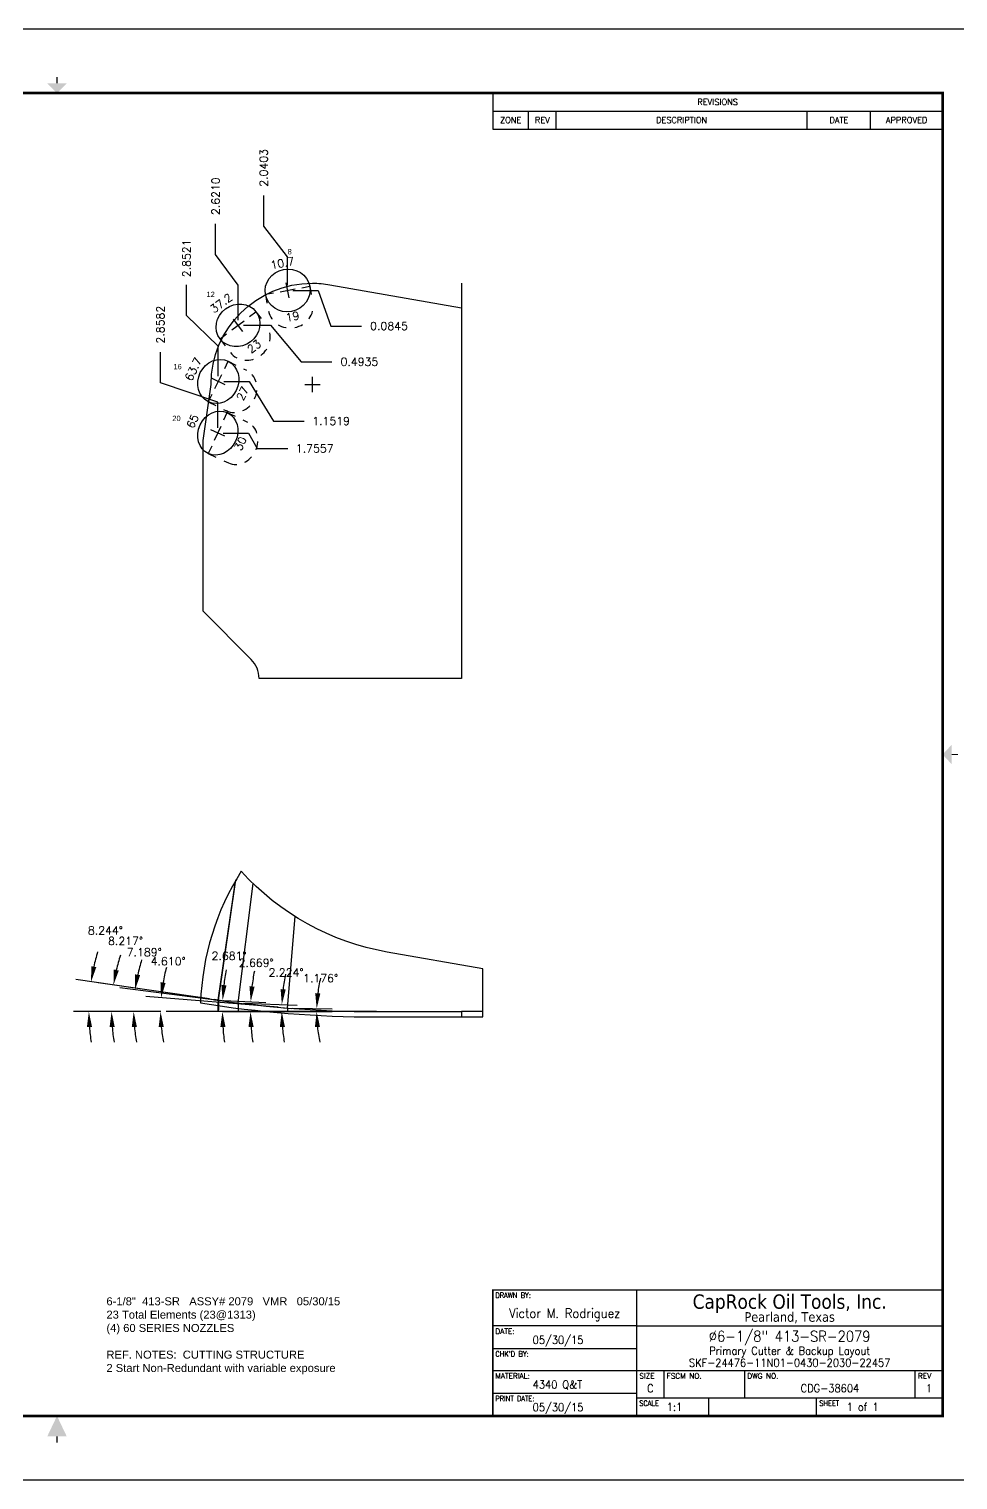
# Model space of a CAD drawing. Header units: inches. Extents: x 2.6 to 46.6, y -13.6 to 3.4.
# Drawn here: x 13.32 to 24.2, y -13.56 to 3.44 of the extents above; entities that cross this region are included whole.
import ezdxf
from ezdxf.enums import TextEntityAlignment as Align

# ---------------------------------------------------------------- set-up
doc = ezdxf.new("R2010")
doc.units = ezdxf.units.IN
doc.header["$MEASUREMENT"] = 0
doc.header["$PDMODE"] = 35
doc.linetypes.add('CENTER', pattern=[2, 1.25, -0.25, 0.25, -0.25])
doc.linetypes.add('HIDDEN2', pattern=[0.1875, 0.125, -0.0625])
doc.layers.get('Defpoints').update_dxf_attribs({"color": 10})
doc.layers.add('Blade 2', color=7, linetype='Continuous', true_color=0xcccc00)
for name, color, linetype in [('Cline', 5, 'CENTER'), ('Dims', 4, 'Continuous'), ('Text', 3, 'Continuous'), ('Title Block', 7, 'Continuous')]:
    doc.layers.add(name, color=color, linetype=linetype)
doc.styles.add('Block', font='tahoma.ttf')
doc.styles.add('RomanD', font='romand.shx')
doc.styles.add('RomanS', font='romans')
doc.styles.get("Standard").update_dxf_attribs({"font": 'arial.ttf'})
doc.dimstyles.get("Standard").update_dxf_attribs({"dimtxt": 0.09375, "dimasz": 0.18, "dimexe": 0.18, "dimexo": 0.0625, "dimgap": 0.09, "dimtad": 0, "dimtih": 1, "dimtoh": 1, "dimdec": 4, "dimzin": 0, "dimdsep": 46, "dimtxsty": 'RomanS', "dimcen": 0.09, "dimadec": 3, "dimazin": 0, "dimtfac": 1, "dimtdec": 4, "dimtofl": 0, "dimtmove": 0, "dimatfit": 3, "dimfxl": 1, "dimtolj": 1, "dimtzin": 0, "dimarcsym": 0})

# ---------------------------------------------------------------- blocks, each defined once
blk = doc.blocks.new('COT_Cblock')
at = {"layer": 'Title Block'}
for p, q in [((16.107, 16.25), (16.107, 15.828)), ((16.107, 16.039), (21.38, 16.039)), ((16.528, 15.828), (16.528, 16.039)), ((16.849, 15.828), (16.849, 16.039)), ((19.794, 15.828), (19.794, 16.039)), ((20.536, 15.828), (20.536, 16.039)), ((16.107, 15.828), (21.38, 15.828)), ((17.794, 1.805), (16.107, 1.805)), ((16.107, 1.539), (17.794, 1.539)), ((16.107, 1.282), (21.38, 1.282)), ((18.115, 0.961), (18.115, 1.282)), ((19.06, 0.961), (19.06, 1.282)), ((21.059, 0.961), (21.059, 1.282)), ((16.107, 1.016), (17.794, 1.016)), ((17.794, 0.961), (21.38, 0.961)), ((18.638, 0.75), (18.638, 0.961)), ((19.903, 0.75), (19.903, 0.961))]:
    blk.add_line(p, q, dxfattribs=at)
at = {"layer": 'Title Block', "color": 8}
blk.add_lwpolyline([(0, 0), (22, 0), (22, 17), (0, 17)], close=True, dxfattribs=at)
at = {"layer": 'Title Block'}
for points, const_width in [([(11, 16.438), (11, 16.363)], 0.015), ([(21.56, 8.5), (21.485, 8.5)], 0.015), ([(16.107, 0.75), (16.107, 2.227), (21.38, 2.227)], 0.0169), ([(17.794, 0.75), (17.794, 2.227)], 0.0169), ([(17.794, 1.805), (21.38, 1.805)], 0.0169), ([(11, 0.438), (11, 0.513)], 0.015)]:
    blk.add_lwpolyline(points, dxfattribs=dict(at, const_width=const_width))
at = {"layer": 'Title Block', "const_width": 0.03}
blk.add_lwpolyline([(21.38, 16.25), (0.62, 16.25), (0.62, 0.75), (21.38, 0.75)], close=True, dxfattribs=at)
at = {"layer": 'Title Block'}
for points in [[(10.887, 16.363), (11.113, 16.363), (11, 16.25)], [(21.485, 8.387), (21.485, 8.613), (21.38, 8.5)], [(10.887, 0.513), (11.113, 0.513), (11, 0.75)]]:
    blk.add_solid(points, dxfattribs=at)
at = {"layer": 'Text', "style": 'RomanS', "width": 0.9}
blk.add_text('C', height=0.094, dxfattribs=at).set_placement((17.954, 1.121), align=Align.TOP_CENTER)
at = {"layer": 'Text', "width": 0.9, "flags": 8}
for tag, height, style, p in [('DRAWN', 0.11, 'RomanS', (16.95, 1.953)), ('TITL1', 0.125, 'RomanD', (19.587, 1.684)), ('TITL2', 0.094, 'RomanD', (19.587, 1.514)), ('TITL3', 0.094, 'RomanD', (19.587, 1.374))]:
    blk.add_attdef(tag, text='', height=height, dxfattribs=dict(at, style=style)).set_placement(p, align=Align.MIDDLE_CENTER)
at = {"layer": 'Text', "style": 'RomanS', "width": 0.9, "flags": 8}
for tag, p in [('DDATE', (16.575, 1.641)), ('CHECK', (16.575, 1.375)), ('MATRL', (16.575, 1.117)), ('PDATE', (16.575, 0.852)), ('SCALE', (18.146, 0.855)), ('SHEET', (20.255, 0.855))]:
    blk.add_attdef(tag, text='', height=0.094, dxfattribs=at).set_placement(p, align=Align.MIDDLE_LEFT)
for tag, p in [('FSCM#', (18.587, 1.121)), ('DWG#', (20.06, 1.121)), ('REV#', (21.22, 1.121))]:
    blk.add_attdef(tag, text='', height=0.094, dxfattribs=at).set_placement(p, align=Align.TOP_CENTER)
at = {"layer": 'Title Block'}
for s, height, style, p in [('REVISIONS', 0.0703, 'RomanS', (18.743, 16.145)), ('ZONE', 0.0703, 'RomanS', (16.317, 15.934)), ('REV', 0.0703, 'RomanS', (16.689, 15.934)), ('DESCRIPTION', 0.07031, 'RomanS', (18.321, 15.934)), ('DATE', 0.0703, 'RomanS', (20.165, 15.934)), ('APPROVED', 0.0703, 'RomanS', (20.958, 15.934)), ('CapRock Oil Tools, Inc.', 0.16875, 'Block', (19.587, 2.09)), ('Pearland, Texas', 0.1125, 'Block', (19.587, 1.91))]:
    blk.add_text(s, height=height, dxfattribs=dict(at, style=style)).set_placement(p, align=Align.MIDDLE_CENTER)
at = {"layer": 'Title Block', "style": 'RomanS'}
for s, width, p in [('DRAWN BY:', 0.86, (16.138, 2.195)), ("CHK'D BY:", 0.91, (16.138, 1.508)), ('PRINT DATE:', 0.78, (16.138, 0.985)), ('SCALE', 0.9, (17.825, 0.93)), ('SHEET', 0.9, (19.935, 0.93))]:
    blk.add_text(s, height=0.0625, dxfattribs=dict(at, width=width)).set_placement(p, align=Align.TOP_LEFT)
for s, p in [('DATE:', (16.138, 1.773)), ('MATERIAL:', (16.138, 1.25)), ('SIZE', (17.825, 1.25)), ('FSCM NO.', (18.146, 1.25)), ('DWG NO.', (19.091, 1.25)), ('REV', (21.091, 1.25))]:
    blk.add_text(s, height=0.0625, dxfattribs=at).set_placement(p, align=Align.TOP_LEFT)
at = {"layer": 'Title Block', "color": 1, "style": 'RomanS', "flags": 8}
for tag, p in [('FNAME', (0.37, 3.75)), ('REVDATE', (0.37, 2.25)), ('USER', (0.37, 0.75))]:
    blk.add_attdef(tag, text='', height=0.047, rotation=90, dxfattribs=at).set_placement(p, align=Align.BOTTOM_LEFT)
blk = doc.blocks.new('Cmark')
at = {"layer": 'Cline'}
for p, q in [((-0.09, 0), (0.09, 0)), ((0, -0.09), (0, 0.09))]:
    blk.add_line(p, q, dxfattribs=at)
blk = doc.blocks.new('1313@19')
for p, q in [((-0.17, 0), (-0.265, 0)), ((0.171, 0), (0.264, 0))]:
    blk.add_line(p, q)
at = {"color": 8, "linetype": 'HIDDEN2', "ltscale": 0.5}
blk.add_line((-0.265, 0), (-0.265, -0.199), dxfattribs=at)
at = {"color": 8, "linetype": 'HIDDEN2', "ltscale": 0.5, "flags": 128}
blk.add_lwpolyline([(0.264, 0), (0.264, -0.199)], dxfattribs=at)
blk.add_ellipse((0, 0), major_axis=(0.264, 0), ratio=0.945519)
at = {"color": 8, "linetype": 'HIDDEN2', "ltscale": 0.5}
blk.add_ellipse((0, -0.199), major_axis=(0.264, 0), ratio=0.92388, start_param=3.141593, end_param=6.283185, dxfattribs=at)
blk.add_blockref('Cmark', (0, 0))
at = {"style": 'RomanS'}
blk.add_text('19', height=0.094, dxfattribs=at).set_placement((0, -0.311), align=Align.MIDDLE_CENTER)
blk.add_attdef('ANG', text='', height=0.094, dxfattribs=at).set_placement((0, 0.251), align=Align.BOTTOM_CENTER)
blk = doc.blocks.new('1313@23')
for p, q in [((-0.17, 0), (-0.265, 0)), ((0.171, 0), (0.264, 0))]:
    blk.add_line(p, q)
at = {"color": 8, "linetype": 'HIDDEN2', "ltscale": 0.5}
blk.add_line((-0.265, 0), (-0.265, -0.199), dxfattribs=at)
at = {"color": 8, "linetype": 'HIDDEN2', "ltscale": 0.5, "flags": 128}
blk.add_lwpolyline([(0.264, 0), (0.264, -0.199)], dxfattribs=at)
blk.add_ellipse((0, 0), major_axis=(0.264, 0), ratio=0.920505)
at = {"color": 8, "linetype": 'HIDDEN2', "ltscale": 0.5}
blk.add_ellipse((0, -0.199), major_axis=(0.264, 0), ratio=0.92388, start_param=3.141593, end_param=6.283185, dxfattribs=at)
blk.add_blockref('Cmark', (0, 0))
at = {"style": 'RomanS'}
blk.add_text('23', height=0.094, dxfattribs=at).set_placement((0, -0.311), align=Align.MIDDLE_CENTER)
blk.add_attdef('ANG', text='', height=0.094, dxfattribs=at).set_placement((0, 0.251), align=Align.BOTTOM_CENTER)
blk = doc.blocks.new('1313@27')
for p, q in [((-0.17, 0), (-0.265, 0)), ((0.171, 0), (0.264, 0))]:
    blk.add_line(p, q)
at = {"color": 8, "linetype": 'HIDDEN2', "ltscale": 0.5}
blk.add_line((-0.265, 0), (-0.265, -0.236), dxfattribs=at)
at = {"color": 8, "linetype": 'HIDDEN2', "ltscale": 0.5, "flags": 128}
blk.add_lwpolyline([(0.264, 0), (0.264, -0.236)], dxfattribs=at)
blk.add_ellipse((0, 0), major_axis=(0.264, 0), ratio=0.891002)
at = {"color": 8, "linetype": 'HIDDEN2', "ltscale": 0.5}
blk.add_ellipse((0, -0.236), major_axis=(0.264, 0), ratio=0.891002, start_param=3.141593, end_param=6.283185, dxfattribs=at)
blk.add_blockref('Cmark', (0, 0))
at = {"style": 'RomanS'}
blk.add_text('27', height=0.094, dxfattribs=at).set_placement((0, -0.318), align=Align.MIDDLE_CENTER)
blk.add_attdef('ANG', text='', height=0.094, dxfattribs=at).set_placement((0, 0.251), align=Align.BOTTOM_CENTER)
blk = doc.blocks.new('*D169')
at = {"layer": 'Defpoints', "color": 0, "transparency": 16777216}
for p in [(16.066, 1.493), (16.346, 0.379), (18.386, 0.463)]:
    blk.add_point(p, dxfattribs=at)
at = {"layer": 'Dims', "color": 0, "lineweight": -2, "transparency": 16777216}
for p, q in [((16.066, 1.133), (16.066, 1.493)), ((16.346, 0.773), (16.066, 1.133)), ((16.346, 0.441), (16.346, 0.773))]:
    blk.add_line(p, q, dxfattribs=at)
at = {"layer": 'Dims', "color": 0, "transparency": 16777216, "insert": (16.066, 1.815), "char_height": 0.0938, "attachment_point": 5, "rotation": 90, "style": 'RomanS'}
blk.add_mtext('\\A1;2.0403', dxfattribs=at)
blk = doc.blocks.new('*D170')
at = {"layer": 'Defpoints', "color": 0, "transparency": 16777216}
for p in [(15.503, 1.161), (18.386, 0.463), (15.765, -0.03)]:
    blk.add_point(p, dxfattribs=at)
at = {"layer": 'Dims', "color": 0, "lineweight": -2, "transparency": 16777216}
for p, q in [((15.503, 0.801), (15.503, 1.161)), ((15.765, 0.441), (15.503, 0.801)), ((15.765, 0.032), (15.765, 0.441))]:
    blk.add_line(p, q, dxfattribs=at)
at = {"layer": 'Dims', "color": 0, "transparency": 16777216, "insert": (15.503, 1.483), "char_height": 0.0938, "attachment_point": 5, "rotation": 90, "style": 'RomanS'}
blk.add_mtext('\\A1;2.6210', dxfattribs=at)
blk = doc.blocks.new('*D171')
at = {"layer": 'Defpoints', "color": 0, "transparency": 16777216}
for p in [(15.162, 0.446), (18.386, 0.463), (15.534, -0.688)]:
    blk.add_point(p, dxfattribs=at)
at = {"layer": 'Dims', "color": 0, "lineweight": -2, "transparency": 16777216}
for p, q in [((15.162, 0.086), (15.162, 0.446)), ((15.534, -0.274), (15.162, 0.086)), ((15.534, -0.626), (15.534, -0.274))]:
    blk.add_line(p, q, dxfattribs=at)
at = {"layer": 'Dims', "color": 0, "transparency": 16777216, "insert": (15.162, 0.755), "char_height": 0.0938, "attachment_point": 5, "rotation": 90, "style": 'RomanS'}
blk.add_mtext('\\A1;2.8521', dxfattribs=at)
blk = doc.blocks.new('*D172')
at = {"layer": 'Defpoints', "color": 0, "transparency": 16777216}
for p in [(16.346, 0.379), (18.386, 0.463), (17.213, -0.038)]:
    blk.add_point(p, dxfattribs=at)
at = {"layer": 'Dims', "color": 0, "lineweight": -2, "transparency": 16777216}
for p, q in [((16.409, 0.379), (16.706, 0.379)), ((16.706, 0.379), (16.853, -0.038)), ((16.853, -0.038), (17.213, -0.038))]:
    blk.add_line(p, q, dxfattribs=at)
at = {"layer": 'Dims', "color": 0, "transparency": 16777216, "insert": (17.535, -0.038), "char_height": 0.0938, "attachment_point": 5, "style": 'RomanS'}
blk.add_mtext('\\A1;0.0845', dxfattribs=at)
blk = doc.blocks.new('*D173')
at = {"layer": 'Defpoints', "color": 0, "transparency": 16777216}
for p in [(18.386, 0.463), (15.765, -0.03), (16.866, -0.457)]:
    blk.add_point(p, dxfattribs=at)
at = {"layer": 'Dims', "color": 0, "lineweight": -2, "transparency": 16777216}
for p, q in [((15.828, -0.03), (16.146, -0.03)), ((16.146, -0.03), (16.506, -0.457)), ((16.506, -0.457), (16.866, -0.457))]:
    blk.add_line(p, q, dxfattribs=at)
at = {"layer": 'Dims', "color": 0, "transparency": 16777216, "insert": (17.188, -0.457), "char_height": 0.0938, "attachment_point": 5, "style": 'RomanS'}
blk.add_mtext('\\A1;0.4935', dxfattribs=at)
blk = doc.blocks.new('*D174')
at = {"layer": 'Defpoints', "color": 0, "transparency": 16777216}
for p in [(18.386, 0.463), (15.534, -0.688), (16.542, -1.151)]:
    blk.add_point(p, dxfattribs=at)
at = {"layer": 'Dims', "color": 0, "lineweight": -2, "transparency": 16777216}
for p, q in [((15.597, -0.688), (15.894, -0.688)), ((15.894, -0.688), (16.182, -1.151)), ((16.182, -1.151), (16.542, -1.151))]:
    blk.add_line(p, q, dxfattribs=at)
at = {"layer": 'Dims', "color": 0, "transparency": 16777216, "insert": (16.856, -1.151), "char_height": 0.0938, "attachment_point": 5, "style": 'RomanS'}
blk.add_mtext('\\A1;1.1519', dxfattribs=at)
blk = doc.blocks.new('1313@30')
for p, q in [((-0.17, 0), (-0.265, 0)), ((0.171, 0), (0.264, 0))]:
    blk.add_line(p, q)
at = {"color": 8, "linetype": 'HIDDEN2', "ltscale": 0.5}
blk.add_line((-0.265, 0), (-0.265, -0.26), dxfattribs=at)
at = {"color": 8, "linetype": 'HIDDEN2', "ltscale": 0.5, "flags": 128}
blk.add_lwpolyline([(0.264, 0), (0.264, -0.26)], dxfattribs=at)
blk.add_ellipse((0, 0), major_axis=(0.264, 0), ratio=0.866025)
at = {"color": 8, "linetype": 'HIDDEN2', "ltscale": 0.5}
blk.add_ellipse((0, -0.26), major_axis=(0.264, 0), ratio=0.866025, start_param=3.141593, end_param=6.283185, dxfattribs=at)
blk.add_blockref('Cmark', (0, 0))
at = {"style": 'RomanS'}
blk.add_text('30', height=0.094, dxfattribs=at).set_placement((0, -0.292), align=Align.MIDDLE_CENTER)
blk.add_attdef('ANG', text='', height=0.094, dxfattribs=at).set_placement((0, 0.251), align=Align.BOTTOM_CENTER)
blk = doc.blocks.new('*D175')
at = {"layer": 'Defpoints', "color": 0, "transparency": 16777216}
for p in [(18.386, 0.463), (14.855, -0.344), (15.528, -1.292)]:
    blk.add_point(p, dxfattribs=at)
at = {"layer": 'Dims', "color": 0, "lineweight": -2, "transparency": 16777216}
for p, q in [((14.855, -0.704), (14.855, -0.344)), ((15.528, -0.932), (14.855, -0.704)), ((15.528, -1.23), (15.528, -0.932))]:
    blk.add_line(p, q, dxfattribs=at)
at = {"layer": 'Dims', "color": 0, "transparency": 16777216, "insert": (14.855, -0.022), "char_height": 0.0938, "attachment_point": 5, "rotation": 90, "style": 'RomanS'}
blk.add_mtext('\\A1;2.8582', dxfattribs=at)
blk = doc.blocks.new('*D176')
at = {"layer": 'Defpoints', "color": 0, "transparency": 16777216}
for p in [(18.386, 0.463), (15.528, -1.292), (16.348, -1.472)]:
    blk.add_point(p, dxfattribs=at)
at = {"layer": 'Dims', "color": 0, "lineweight": -2, "transparency": 16777216}
for p, q in [((15.591, -1.292), (15.888, -1.292)), ((15.888, -1.292), (15.988, -1.472)), ((15.988, -1.472), (16.348, -1.472))]:
    blk.add_line(p, q, dxfattribs=at)
at = {"layer": 'Dims', "color": 0, "transparency": 16777216, "insert": (16.664, -1.472), "char_height": 0.0938, "attachment_point": 5, "style": 'RomanS'}
blk.add_mtext('\\A1;1.7557', dxfattribs=at)
blk = doc.blocks.new('*D177')
at = {"layer": 'Defpoints', "color": 0, "transparency": 16777216}
for p in [(14.858, -8.017), (14.923, -8.071), (16.299, -8.025), (16.394, -8.033), (17.386, -8.071)]:
    blk.add_point(p, dxfattribs=at)
at = {"layer": 'Dims', "color": 0, "lineweight": -2, "transparency": 16777216}
for p, q in [((16.237, -8.02), (14.684, -7.895)), ((14.861, -8.071), (14.677, -8.071))]:
    blk.add_line(p, q, dxfattribs=at)
for start, end in [(165.116, 170.2529), (185.1369, 190.2737)]:
    blk.add_arc((16.866, -8.071), 2.008, start, end, dxfattribs=at)
at = {"layer": 'Dims', "color": 0, "transparency": 16777216}
for points in [[(14.916, -7.735), (14.856, -7.727), (14.864, -7.91)], [(14.835, -8.252), (14.895, -8.25), (14.857, -8.071)]]:
    blk.add_solid(points, dxfattribs=at)
at = {"layer": 'Dims', "color": 0, "transparency": 16777216, "insert": (14.946, -7.481), "char_height": 0.0938, "attachment_point": 5, "style": 'RomanS'}
blk.add_mtext('\\A1;4.610°', dxfattribs=at)
blk = doc.blocks.new('*D178')
at = {"layer": 'Defpoints', "color": 0, "transparency": 16777216}
for p in [(14.544, -7.986), (15.72, -7.963), (15.814, -7.975), (14.923, -8.071), (17.386, -8.071)]:
    blk.add_point(p, dxfattribs=at)
at = {"layer": 'Dims', "color": 0, "lineweight": -2, "transparency": 16777216}
for p, q in [((15.658, -7.956), (14.38, -7.794)), ((14.861, -8.071), (14.362, -8.071))]:
    blk.add_line(p, q, dxfattribs=at)
for start, end in [(162.653, 167.732), (185.0789, 190.1579)]:
    blk.add_arc((16.574, -8.071), 2.031, start, end, dxfattribs=at)
at = {"layer": 'Dims', "color": 0, "transparency": 16777216}
for points in [[(14.618, -7.644), (14.559, -7.634), (14.558, -7.817)], [(14.52, -8.252), (14.58, -8.25), (14.542, -8.071)]]:
    blk.add_solid(points, dxfattribs=at)
at = {"layer": 'Dims', "color": 0, "transparency": 16777216, "insert": (14.666, -7.375), "char_height": 0.0938, "attachment_point": 5, "style": 'RomanS'}
blk.add_mtext('\\A1;7.189°', dxfattribs=at)
blk = doc.blocks.new('*D179')
at = {"layer": 'Defpoints', "color": 0, "transparency": 16777216}
for p in [(14.285, -7.967), (15.49, -7.931), (15.584, -7.945), (14.923, -8.071), (17.386, -8.071)]:
    blk.add_point(p, dxfattribs=at)
at = {"layer": 'Dims', "color": 0, "lineweight": -2, "transparency": 16777216}
for p, q in [((15.429, -7.923), (14.127, -7.735)), ((14.861, -8.071), (14.103, -8.071))]:
    blk.add_line(p, q, dxfattribs=at)
for start, end in [(162.2933, 167.0383), (184.745, 189.49)]:
    blk.add_arc((16.457, -8.071), 2.174, start, end, dxfattribs=at)
at = {"layer": 'Dims', "color": 0, "transparency": 16777216}
for points in [[(14.368, -7.589), (14.309, -7.578), (14.305, -7.76)], [(14.26, -8.252), (14.32, -8.25), (14.283, -8.071)]]:
    blk.add_solid(points, dxfattribs=at)
at = {"layer": 'Dims', "color": 0, "transparency": 16777216, "insert": (14.447, -7.243), "char_height": 0.0938, "attachment_point": 5, "style": 'RomanS'}
blk.add_mtext('\\A1;8.217°', dxfattribs=at)
blk = doc.blocks.new('*D180')
at = {"layer": 'Defpoints', "color": 0, "transparency": 16777216}
for p in [(14.02, -7.954), (15.484, -7.931), (15.578, -7.944), (14.923, -8.071), (17.386, -8.071)]:
    blk.add_point(p, dxfattribs=at)
at = {"layer": 'Dims', "color": 0, "lineweight": -2, "transparency": 16777216}
for p, q in [((15.422, -7.922), (13.864, -7.696)), ((14.861, -8.071), (13.837, -8.071))]:
    blk.add_line(p, q, dxfattribs=at)
for start, end in [(163.2892, 167.5227), (184.2334, 188.4669)]:
    blk.add_arc((16.454, -8.071), 2.437, start, end, dxfattribs=at)
at = {"layer": 'Dims', "color": 0, "transparency": 16777216}
for points in [[(14.104, -7.55), (14.045, -7.539), (14.043, -7.722)], [(13.994, -8.252), (14.054, -8.25), (14.017, -8.071)]]:
    blk.add_solid(points, dxfattribs=at)
at = {"layer": 'Dims', "color": 0, "transparency": 16777216, "insert": (14.211, -7.12), "char_height": 0.0938, "attachment_point": 5, "style": 'RomanS'}
blk.add_mtext('\\A1;8.244°', dxfattribs=at)
blk = doc.blocks.new('*D181')
at = {"layer": 'Defpoints', "color": 0, "transparency": 16777216}
for p in [(16.346, -8.029), (16.346, -8.071), (16.687, -8.059), (18.386, -8.071)]:
    blk.add_point(p, dxfattribs=at)
at = {"layer": 'Dims', "color": 0, "lineweight": -2, "transparency": 16777216}
for p, q in [((16.409, -8.03), (16.867, -8.04)), ((16.409, -8.071), (16.867, -8.071))]:
    blk.add_line(p, q, dxfattribs=at)
for start, end in [(166.6823, 172.7534), (186.0711, 192.1421)]:
    blk.add_arc((18.386, -8.071), 1.7, start, end, dxfattribs=at)
at = {"layer": 'Dims', "color": 0, "transparency": 16777216}
for points in [[(16.73, -7.859), (16.67, -7.854), (16.687, -8.036)], [(16.666, -8.252), (16.726, -8.249), (16.687, -8.071)]]:
    blk.add_solid(points, dxfattribs=at)
at = {"layer": 'Dims', "color": 0, "transparency": 16777216, "insert": (16.733, -7.679), "char_height": 0.0938, "attachment_point": 5, "style": 'RomanS'}
blk.add_mtext('\\A1;1.176°', dxfattribs=at)
blk = doc.blocks.new('*D182')
at = {"layer": 'Defpoints', "color": 0, "transparency": 16777216}
for p in [(15.767, -7.969), (15.765, -8.071), (16.278, -8.044), (18.386, -8.071)]:
    blk.add_point(p, dxfattribs=at)
at = {"layer": 'Dims', "color": 0, "lineweight": -2, "transparency": 16777216}
for p, q in [((15.83, -7.972), (16.459, -7.996)), ((15.828, -8.071), (16.458, -8.071))]:
    blk.add_line(p, q, dxfattribs=at)
for start, end in [(167.9915, 172.8838), (184.8923, 189.7846)]:
    blk.add_arc((18.386, -8.071), 2.109, start, end, dxfattribs=at)
at = {"layer": 'Dims', "color": 0, "transparency": 16777216}
for points in [[(16.324, -7.812), (16.264, -7.807), (16.279, -7.989)], [(16.255, -8.252), (16.315, -8.25), (16.278, -8.071)]]:
    blk.add_solid(points, dxfattribs=at)
at = {"layer": 'Dims', "color": 0, "transparency": 16777216, "insert": (16.328, -7.613), "char_height": 0.0938, "attachment_point": 5, "style": 'RomanS'}
blk.add_mtext('\\A1;2.224°', dxfattribs=at)
blk = doc.blocks.new('*D183')
at = {"layer": 'Defpoints', "color": 0, "transparency": 16777216}
for p in [(15.537, -7.938), (15.534, -8.071), (15.911, -8.033), (18.386, -8.071)]:
    blk.add_point(p, dxfattribs=at)
at = {"layer": 'Dims', "color": 0, "lineweight": -2, "transparency": 16777216}
for p, q in [((15.6, -7.941), (16.093, -7.964)), ((15.597, -8.071), (16.091, -8.071))]:
    blk.add_line(p, q, dxfattribs=at)
for start, end in [(168.9965, 173.1638), (184.1673, 188.3345)]:
    blk.add_arc((18.386, -8.071), 2.475, start, end, dxfattribs=at)
at = {"layer": 'Dims', "color": 0, "transparency": 16777216}
for points in [[(15.959, -7.779), (15.899, -7.774), (15.914, -7.956)], [(15.888, -8.252), (15.948, -8.25), (15.911, -8.071)]]:
    blk.add_solid(points, dxfattribs=at)
at = {"layer": 'Dims', "color": 0, "transparency": 16777216, "insert": (15.978, -7.499), "char_height": 0.0938, "attachment_point": 5, "style": 'RomanS'}
blk.add_mtext('\\A1;2.669°', dxfattribs=at)
blk = doc.blocks.new('*D184')
at = {"layer": 'Defpoints', "color": 0, "transparency": 16777216}
for p in [(15.531, -7.937), (15.528, -8.071), (15.583, -8.027), (18.386, -8.071)]:
    blk.add_point(p, dxfattribs=at)
at = {"layer": 'Dims', "color": 0, "lineweight": -2, "transparency": 16777216}
for p, q in [((15.594, -7.94), (15.765, -7.948)), ((15.591, -8.071), (15.762, -8.071))]:
    blk.add_line(p, q, dxfattribs=at)
for start, end in [(169.9616, 173.6404), (183.6787, 187.3575)]:
    blk.add_arc((18.386, -8.071), 2.804, start, end, dxfattribs=at)
at = {"layer": 'Dims', "color": 0, "transparency": 16777216}
for points in [[(15.63, -7.763), (15.57, -7.758), (15.585, -7.94)], [(15.558, -8.252), (15.618, -8.25), (15.582, -8.071)]]:
    blk.add_solid(points, dxfattribs=at)
at = {"layer": 'Dims', "color": 0, "transparency": 16777216, "insert": (15.66, -7.417), "char_height": 0.0938, "attachment_point": 5, "style": 'RomanS'}
blk.add_mtext('\\A1;2.681°', dxfattribs=at)

msp = doc.modelspace()

# ---------------------------------------------------------------- linework, layer by layer
for p, q in [((17.38637, -8.07103), (14.92338, -8.07103)), ((18.63637, -8.07103), (18.38637, -8.07103)), ((18.38637, -8.07103), (18.38637, -8.13353)), ((18.75008, -11.33179), (18.75008, -12.80835))]:
    msp.add_line(p, q)
msp.add_lwpolyline([(18.38637, 0.46344), (18.38637, -4.166), (16.01137, -4.166, 0.19891237), (15.91984, -3.94503), (15.35512, -3.38031), (15.35512, -1.38031), (15.44887, -0.72406, -0.41421356), (16.63637, 0.46344, -0.04366094), (16.84258, 0.4454), (18.38637, 0.17319)], format="xyb")
msp.add_lwpolyline([(17.38637, -8.13353), (18.38637, -8.13353), (18.63637, -8.13353), (18.63637, -7.57103), (17.51137, -7.37267, -0.1673012), (15.80321, -6.42599, 0.1342448), (15.32557, -7.96915, 0.03981978)], format="xyb", close=True)
at = {"layer": 'Defpoints'}
msp.add_lwpolyline([(15.32831, -7.90629, 0.0399603), (17.38637, -8.07103), (18.38637, -8.07103)], format="xyb", dxfattribs=at)
at = {"layer": 'Dims'}
for p, q in [((15.5313, -7.93735), (15.73366, -6.54067)), ((15.53737, -7.93822), (15.74101, -6.528)), ((15.76732, -7.96933), (15.94361, -6.57169)), ((16.34649, -8.02917), (16.43299, -6.95638)), ((15.57831, -7.94416), (15.48429, -7.93053)), ((15.49036, -7.93144), (15.58438, -7.94501)), ((15.7202, -7.96338), (15.81445, -7.97527)), ((16.29914, -8.02536), (16.39383, -8.03299))]:
    msp.add_line(p, q, dxfattribs=at)
for radius, start in [(2.8582, 177.319108), (2.85209, 177.331025), (2.62103, 177.776118), (2.04032, 178.824424)]:
    msp.add_arc((18.38637, -8.07103), radius, start, 180, dxfattribs=at)

# ---------------------------------------------------------------- block references
at = {"color": 1}
ref = msp.add_blockref('COT_Cblock', (2.64352, -13.55835), dxfattribs=at)
ref.add_attrib('TITL1', 'Ø6-1/8" 413-SR-2079', dxfattribs={"layer": 'Text', "height": 0.125, "style": 'RomanD', "width": 0.9, "flags": 8}).set_placement((22.23055, -11.87483), align=Align.MIDDLE_CENTER)
ref.add_attrib('TITL2', 'Primary Cutter & Backup Layout', dxfattribs={"layer": 'Text', "height": 0.094, "style": 'RomanD', "width": 0.9, "flags": 8}).set_placement((22.23055, -12.04403), align=Align.MIDDLE_CENTER)
ref.add_attrib('TITL3', 'SKF-24476-11N01-0430-2030-22457', dxfattribs={"layer": 'Text', "height": 0.094, "style": 'RomanD', "width": 0.9, "flags": 8}).set_placement((22.23055, -12.18443), align=Align.MIDDLE_CENTER)
ref.add_attrib('DWG#', 'CDG-38604', dxfattribs={"layer": 'Text', "height": 0.094, "style": 'RomanS', "width": 0.9, "flags": 8}).set_placement((22.70305, -12.4371), align=Align.TOP_CENTER)
ref.add_attrib('REV#', '1', dxfattribs={"layer": 'Text', "height": 0.094, "style": 'RomanS', "width": 0.9, "flags": 8}).set_placement((23.86321, -12.4371), align=Align.TOP_CENTER)
ref.add_attrib('SHEET', '1 of 1', dxfattribs={"layer": 'Text', "height": 0.094, "style": 'RomanS', "width": 0.9, "flags": 8}).set_placement((22.89883, -12.70288), align=Align.MIDDLE_LEFT)
ref.add_attrib('SCALE', '1:1', dxfattribs={"layer": 'Text', "height": 0.094, "style": 'RomanS', "width": 0.9, "flags": 8}).set_placement((20.78946, -12.70288), align=Align.MIDDLE_LEFT)
ref.add_attrib('DRAWN', 'Victor M. Rodriguez', dxfattribs={"layer": 'Text', "height": 0.11, "style": 'RomanS', "width": 0.9, "flags": 8}).set_placement((19.59383, -11.60523), align=Align.MIDDLE_CENTER)
ref.add_attrib('DDATE', '05/30/15', dxfattribs={"layer": 'Text', "height": 0.094, "style": 'RomanS', "width": 0.9, "flags": 8}).set_placement((19.21883, -11.9178), align=Align.MIDDLE_LEFT)
ref.add_attrib('MATRL', '4340 Q&T', dxfattribs={"layer": 'Text', "height": 0.094, "style": 'RomanS', "width": 0.9, "flags": 8}).set_placement((19.21883, -12.44093), align=Align.MIDDLE_LEFT)
ref.add_attrib('PDATE', '05/30/15', dxfattribs={"layer": 'Text', "height": 0.094, "style": 'RomanS', "width": 0.9, "flags": 8}).set_placement((19.21883, -12.70671), align=Align.MIDDLE_LEFT)
at = {"layer": 'Blade 2'}
for name, p, rotation, values in [('1313@19', (16.34606, 0.37896), 10.7, {'ANG': '10.7'}), ('1313@23', (15.76535, -0.03004), 37.2, {'ANG': '37.2'}), ('1313@27', (15.53428, -0.68847), 63.70000000000001, {'ANG': '63.7'}), ('1313@30', (15.52817, -1.29231), 65, {'ANG': '65'})]:
    msp.add_blockref(name, p, dxfattribs=dict(at, rotation=rotation)).add_auto_attribs(values)
at = {"layer": 'Dims'}
msp.add_blockref('Cmark', (16.63637, -0.72406), dxfattribs=at)

# ---------------------------------------------------------------- texts
at = {"layer": 'Blade 2'}
for s, p in [('8', (16.34606, 0.80138)), ('12', (15.39564, 0.30113)), ('16', (15.00781, -0.54491)), ('20', (14.99557, -1.15187))]:
    msp.add_text(s, height=0.0625, dxfattribs=at).set_placement(p)
at = {"layer": 'Text', "insert": (14.22288, -11.41781), "char_height": 0.09375, "width": 7.0914345, "attachment_point": 1}
msp.add_mtext('6-1/8"  413-SR   ASSY# 2079   VMR   05/30/15 \\P{\\C3;23 Total Elements (23@1313)\\P(4) 60 SERIES NOZZLES\\P\\PREF. NOTES:  CUTTING STRUCTURE\\P2 Start Non-Redundant with variable exposure}', dxfattribs=at)

# ---------------------------------------------------------------- dimensions: what is measured, and where the dimension line sits
at = {"layer": 'Dims'}
for feature_location, offset, dtype, origin, picture, middle in [((16.34606, 0.37896), (-0.27957, 1.11433), 1, (18.38637, 0.46344), '*D169', (16.06649, 1.81543)), ((15.76535, -0.03004), (-0.26242, 1.19127), 1, (18.38637, 0.46344), '*D170', (15.50292, 1.48337)), ((15.53428, -0.68847), (-0.37202, 1.13448), 1, (18.38637, 0.46344), '*D171', (15.16226, 0.75477)), ((15.52817, -1.29231), (-0.67293, 0.94811), 1, (18.38637, 0.46344), '*D175', (14.85524, -0.02205)), ((15.52817313, -1.29230871), (0.81993983, -0.17976673), 0, (18.38637313, 0.46344127), '*D176', (16.66355939, -1.47207544)), ((15.53428, -0.68847), (1.00817, -0.46275), 0, (18.38637, 0.46344), '*D174', (16.85566, -1.15121)), ((15.76535, -0.03004), (1.10061, -0.42692), 0, (18.38637, 0.46344), '*D173', (17.1881, -0.45696)), ((16.34606, 0.37896), (0.86708, -0.41679), 0, (18.38637, 0.46344), '*D172', (17.53528, -0.03784))]:
    dim = msp.add_ordinate_dim(feature_location=feature_location, offset=offset, dtype=dtype, origin=origin, dimstyle='Standard', dxfattribs=at)
    dim.commit()
    dim.dimension.update_dxf_attribs({"geometry": picture, "text_midpoint": middle})
for base, line1, line2, picture, middle in [((14.020127, -7.954212), ((15.578311, -7.944157), (15.484292, -7.930535)), ((17.386373, -8.071033), (14.923381, -8.071033)), '*D180', (14.210708, -7.119702)), ((14.285472, -7.967144), ((15.49036, -7.931435), (15.584385, -7.945012)), ((17.386373, -8.071033), (14.923381, -8.071033)), '*D179', (14.446859, -7.242967)), ((14.544174, -7.986102), ((17.386373, -8.071033), (14.923381, -8.071033)), ((15.720195, -7.963382), (15.814448, -7.97527)), '*D178', (14.665505, -7.374638)), ((14.857943, -8.017172), ((17.386373, -8.071033), (14.923381, -8.071033)), ((16.29914, -8.025356), (16.393833, -8.032992)), '*D177', (14.945819, -7.481094))]:
    dim = msp.add_angular_dim_2l(base=base, line1=line1, line2=line2, dimstyle='Standard', dxfattribs=at)
    dim.commit()
    dim.dimension.update_dxf_attribs({"geometry": picture, "text_midpoint": middle, "dimtype": 162})
for base, p1, p2, picture, middle in [((15.58276, -8.0273), (15.5313, -7.93735), (15.52817, -8.07103), '*D184', (15.65969, -7.41731)), ((15.9113, -8.0326), (15.53737, -7.93822), (15.53428, -8.07103), '*D183', (15.97803, -7.49889)), ((16.27785, -8.04375), (15.76732, -7.96933), (15.76535, -8.07103), '*D182', (16.32796, -7.61325)), ((16.68687, -8.05941), (16.34649, -8.02917), (16.34606, -8.07103), '*D181', (16.7326, -7.67923))]:
    dim = msp.add_angular_dim_3p(base=base, center=(18.38637, -8.07103), p1=p1, p2=p2, dimstyle='Standard', dxfattribs=at)
    dim.commit()
    dim.dimension.update_dxf_attribs({"geometry": picture, "text_midpoint": middle, "dimtype": 165})

doc.saveas('drawing.dxf')
